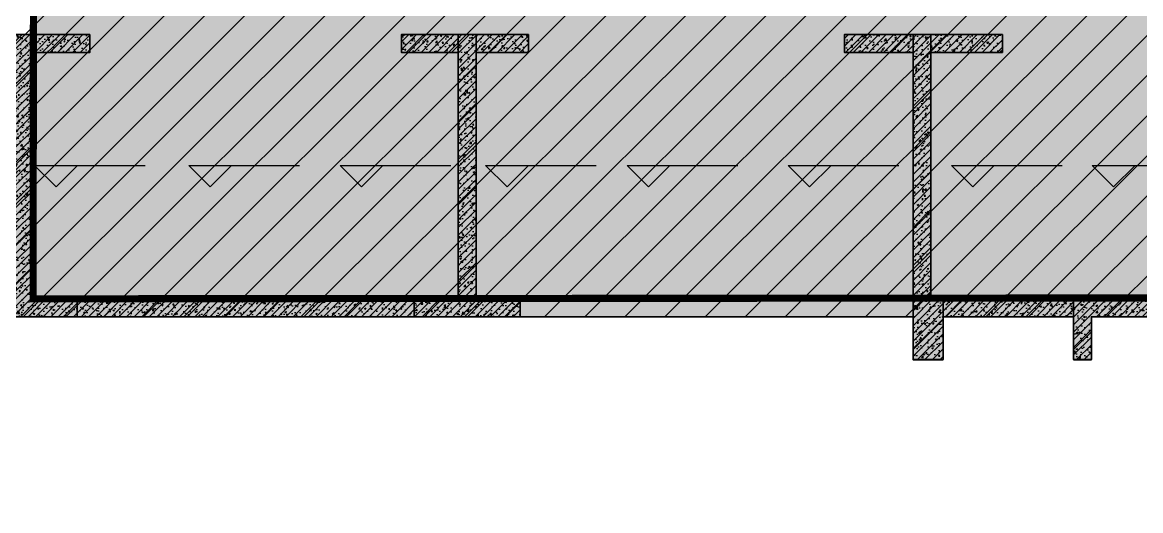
# Model space of a CAD drawing. Extents: x -1338203 to 1886333, y -530034 to 1031844.
# Drawn here: x 581662 to 597312, y 181383 to 188220 of the extents above; entities that cross this region are included whole.
import ezdxf

# ---------------------------------------------------------------- set-up
doc = ezdxf.new("R2010")
doc.units = 0
doc.header["$LTSCALE"] = 1000
doc.header["$MEASUREMENT"] = 0
for name, color, linetype in [('A-17-平面B1$0$0A-A-SYMB-ELEV', 150, 'Continuous'), ('S17柱墙B1_1$0$0S-CC-LINE', 52, 'Continuous'), ('S17柱墙B1_1$0$0S-CW-HATCH', 251, 'Continuous'), ('S17柱墙B1_1$0$0S-CW-HATCH-UP', 251, 'Continuous')]:
    doc.layers.add(name, color=color, linetype=linetype)
doc.layers.add('p-h-walkable', color=7, linetype='Continuous', lineweight=70, true_color=0xf0f0f0)
doc.layers.add('S17柱墙B1_1$0$0S-CW-LINE', color=7, linetype='Continuous', lineweight=50)
pattern_1 = [(45, (0, 0), (-53.03300858899106, 53.03300858899107), []), (49.99999999999999, (0, 0), (215.178054780226, -18.82564049477853), [22.5, -247.5]), (355, (0, 0), (-41.6254000839, 225.6576401100035), [18, -198]), (100.4514, (17.9315039999783, -1.568802000023425), (173.5528145142065, 206.8318626182861), [19.122057, -210.3426336]), (46.18420000000002, (0, 60), (320.1723145876933, -49.65570429870542), [33.74999999999982, -371.2499999999986]), (96.6356, (26.68102349992841, 55.86200790002476), (280.398811664611, 292.2353612701325), [28.6830864, -315.5139]), (351.1842, (0, 60), (280.3985835400882, 292.2355802775974), [27, -297]), (21, (30, 45), (179.0721156355385, -120.7856671996016), [22.5, -247.5]), (326.0000000000001, (30, 45), (72.99459957647451, 217.5450135140559), [18, -198]), (71.4514, (44.92266990011558, 34.93451819999609), (252.066788574447, 96.75914901298572), [19.122057, -210.3426336]), (37.50000000000001, (0, 0), (3.647956595187201, 99.86815614939344), [0, -195.6, 0, -201, 0, -198.75]), (7.499999999999999, (0, 0), (78.92086123264458, 118.3235135647081), [0, -114.6, 0, -191.1, 0, -75.75]), (327.5, (-66.89999999990687, 0), (160.1467308517227, -6.766461520313927), [0, -75, 0, -234, 0, -310.5]), (317.5, (-96.89999999990687, 0), (174.9558508027159, 30.03149469969532), [0, -97.5, 0, -155.4, 0, -220.5])]

# ---------------------------------------------------------------- blocks, each defined once
blk = doc.blocks.new('A-17-平面B1')
at = {"layer": 'A-17-平面B1$0$0A-A-SYMB-ELEV'}
for p, q in [((-2653.376851461362, -3472.855751666706), (-2953.376851461362, -3172.855751666706)), ((-2953.376851461362, -3172.855751666706), (-1404.23892042688, -3172.855751666706)), ((-2653.376851461362, -3472.855751666706), (-2353.376851461362, -3172.855751666706)), ((-496.7497507031076, -3472.855751666706), (-796.7497507031076, -3172.855751666706)), ((-796.7497507031076, -3172.855751666706), (752.3881803313745, -3172.855751666706)), ((-496.7497507031076, -3472.855751666706), (-196.7497507031076, -3172.855751666706)), ((1621.165128410328, -3472.855751666706), (1321.165128410328, -3172.855751666706)), ((1321.165128410328, -3172.855751666706), (2870.30305944481, -3172.855751666706)), ((1621.165128410328, -3472.855751666706), (1921.165128410328, -3172.855751666706)), ((3657.913386828732, -3472.855751666706), (3357.913386828732, -3172.855751666706)), ((3357.913386828732, -3172.855751666706), (4907.051317863214, -3172.855751666706)), ((3657.913386828732, -3472.855751666706), (3957.913386828732, -3172.855751666706)), ((5636.946392246056, -3472.855751666706), (5336.946392246056, -3172.855751666706)), ((5336.946392246056, -3172.855751666706), (6886.084323280538, -3172.855751666706)), ((5636.946392246056, -3472.855751666706), (5936.946392246056, -3172.855751666706)), ((7892.608680149075, -3472.855751666706), (7592.608680149075, -3172.855751666706)), ((7592.608680149075, -3172.855751666706), (9141.746611183557, -3172.855751666706)), ((7892.608680149075, -3472.855751666706), (8192.608680149075, -3172.855751666706)), ((10177.17532305373, -3472.855751666706), (9877.175323053729, -3172.855751666706)), ((9877.175323053729, -3172.855751666706), (11426.31325408821, -3172.855751666706)), ((10177.17532305373, -3472.855751666706), (10477.17532305373, -3172.855751666706)), ((12146.19979970902, -3472.855751666822), (11846.19979970902, -3172.855751666822)), ((11846.19979970902, -3172.855751666822), (13395.3377307435, -3172.855751666822)), ((12146.19979970902, -3472.855751666822), (12446.19979970902, -3172.855751666822))]:
    blk.add_line(p, q, dxfattribs=at)
blk = doc.blocks.new('S17柱墙B1_1')
at = {"layer": 'S17柱墙B1_1$0$0S-CW-HATCH'}
h = blk.add_hatch(color=256, dxfattribs=at)
h.dxf.hatch_style = 1
h.paths.add_polyline_path([(-3840, -5290), (-3100, -5290), (-2360, -5290), (-2360, -5040), (-2975, -5040), (-2974.999999773223, -1340.004548796103), (-3224.999999773223, -1340.004548796103), (-3225, -5040), (-3840, -5040)])
h = blk.add_hatch(color=256, dxfattribs=at)
h.dxf.hatch_style = 1
h.paths.add_polyline_path([(-2179.999999785796, -1339.977421382442), (-2974.999999773223, -1340.000000000116), (-2974.999999773223, -1590.000319961226), (-2179.999999785796, -1589.977741343435)])
h = blk.add_hatch(color=256, dxfattribs=at)
h.dxf.hatch_style = 1
h.paths.add_polyline_path([(2974.993029226549, -1339.995224690996), (2180.00000022212, -1339.995429026429), (2180.00000022212, -1589.995748987654), (2974.993029226549, -1589.995544651989)])
h = blk.add_hatch(color=256, dxfattribs=at)
h.dxf.hatch_style = 1
h.paths.add_polyline_path([(2975, -5040), (2360, -5040), (2360, -5290), (3100, -5290), (3840, -5290), (3840, -5040), (3225, -5040), (3225.000000226777, -1340.000598668819), (2975.000000226777, -1340.000598668819)])
h = blk.add_hatch(color=256, dxfattribs=at)
h.dxf.hatch_style = 1
h.paths.add_polyline_path([(3960.000000226777, -1339.972850408871), (3224.996263601352, -1339.995429026545), (3224.996263601352, -1589.995748987654), (3960.000000226777, -1589.973170369864)])
h = blk.add_hatch(color=256, dxfattribs=at)
h.dxf.hatch_style = 1
h.paths.add_polyline_path([(9340.000000226777, -1339.999840019504), (8380.000000226777, -1339.999840019504), (8380.000000226777, -1590.000159980496), (9340.000000226777, -1590.000159980496)])
h = blk.add_hatch(color=256, dxfattribs=at)
h.dxf.hatch_style = 1
h.paths.add_polyline_path([(9589.999999957625, -5034.938553949352), (9589.999999957625, -1340), (9339.999999957625, -1340), (9339.999999957625, -5034.938553949352)])
h = blk.add_hatch(color=256, dxfattribs=at)
h.dxf.hatch_style = 1
h.paths.add_polyline_path([(10590.00000022678, -1339.999840019504), (9589.999999990687, -1340), (9589.999999990687, -1590.000319961226), (10590.00000022678, -1590.000159980496)])
h = blk.add_hatch(color=256, dxfattribs=at)
h.dxf.hatch_style = 1
h.paths.add_polyline_path([(-2360, -5040), (2360, -5040), (2360, -5290.001429575961), (-2360, -5290.001429575961)])
h = blk.add_hatch(color=256, dxfattribs=at)
h.dxf.hatch_style = 1
h.paths.add_polyline_path([(3840, -5040), (9340, -5040), (9340, -5290.000000000349), (3840, -5290.000000000349)])
h = blk.add_hatch(color=256, dxfattribs=at)
h.dxf.hatch_style = 1
h.paths.add_polyline_path([(9760, -5040), (9340, -5040), (9340, -5890), (9760, -5890)])
h = blk.add_hatch(color=256, dxfattribs=at)
h.dxf.hatch_style = 1
h.paths.add_polyline_path([(9760, -5040), (11585, -5040), (11585, -5290.000000000349), (9760, -5290.000000000349)])
h = blk.add_hatch(color=256, dxfattribs=at)
h.dxf.hatch_style = 1
h.paths.add_polyline_path([(11585, -5890), (11835, -5890), (11835, -5290), (12500, -5290), (13165, -5290), (13165, -5890), (13415, -5890), (13415, -5040), (12500, -5040), (11585, -5040)])
at = {"layer": 'S17柱墙B1_1$0$0S-CW-HATCH-UP'}
h = blk.add_hatch(dxfattribs=at)
h.set_pattern_fill('钢筋混凝土', color=256, scale=30)
h.set_pattern_definition(pattern_1)
h.paths.add_polyline_path([(-3840, -5290), (-3100, -5290), (-2360, -5290), (-2360, -5040), (-2975, -5040), (-2974.999999773223, -1340.004548796103), (-3224.999999773223, -1340.004548796103), (-3225, -5040), (-3840, -5040)])
h = blk.add_hatch(dxfattribs=at)
h.set_pattern_fill('钢筋混凝土', color=256, scale=30)
h.set_pattern_definition(pattern_1)
h.paths.add_polyline_path([(-2179.999999785796, -1339.977421382442), (-2974.999999773223, -1340.000000000116), (-2974.999999773223, -1590.000319961226), (-2179.999999785796, -1589.977741343435)])
h = blk.add_hatch(dxfattribs=at)
h.set_pattern_fill('钢筋混凝土', color=256, scale=30)
h.set_pattern_definition(pattern_1)
h.paths.add_polyline_path([(2974.993029226549, -1339.995224690996), (2180.00000022212, -1339.995429026429), (2180.00000022212, -1589.995748987654), (2974.993029226549, -1589.995544651989)])
h = blk.add_hatch(dxfattribs=at)
h.set_pattern_fill('钢筋混凝土', color=256, scale=30)
h.set_pattern_definition(pattern_1)
h.paths.add_polyline_path([(2975, -5040), (2360, -5040), (2360, -5290), (3100, -5290), (3840, -5290), (3840, -5040), (3225, -5040), (3225.000000226777, -1340.000598668819), (2975.000000226777, -1340.000598668819)])
h = blk.add_hatch(dxfattribs=at)
h.set_pattern_fill('钢筋混凝土', color=256, scale=30)
h.set_pattern_definition(pattern_1)
h.paths.add_polyline_path([(3960.000000226777, -1339.972850408871), (3224.996263601352, -1339.995429026545), (3224.996263601352, -1589.995748987654), (3960.000000226777, -1589.973170369864)])
h = blk.add_hatch(dxfattribs=at)
h.set_pattern_fill('钢筋混凝土', color=256, scale=30)
h.set_pattern_definition(pattern_1)
h.paths.add_polyline_path([(9340.000000226777, -1339.999840019504), (8380.000000226777, -1339.999840019504), (8380.000000226777, -1590.000159980496), (9340.000000226777, -1590.000159980496)])
h = blk.add_hatch(dxfattribs=at)
h.set_pattern_fill('钢筋混凝土', color=256, scale=30)
h.set_pattern_definition(pattern_1)
h.paths.add_polyline_path([(9589.999999957625, -5034.938553949352), (9589.999999957625, -1340), (9339.999999957625, -1340), (9339.999999957625, -5034.938553949352)])
h = blk.add_hatch(dxfattribs=at)
h.set_pattern_fill('钢筋混凝土', color=256, scale=30)
h.set_pattern_definition(pattern_1)
h.paths.add_polyline_path([(10590.00000022678, -1339.999840019504), (9589.999999990687, -1340), (9589.999999990687, -1590.000319961226), (10590.00000022678, -1590.000159980496)])
h = blk.add_hatch(dxfattribs=at)
h.set_pattern_fill('钢筋混凝土', color=256, scale=30)
h.set_pattern_definition(pattern_1)
h.paths.add_polyline_path([(-2360, -5040), (2360, -5040), (2360, -5290.001429575961), (-2360, -5290.001429575961)])
h = blk.add_hatch(dxfattribs=at)
h.set_pattern_fill('钢筋混凝土', color=256, scale=30)
h.set_pattern_definition(pattern_1)
h.paths.add_polyline_path([(3840, -5040), (9340, -5040), (9340, -5290.000000000349), (3840, -5290.000000000349)])
h = blk.add_hatch(dxfattribs=at)
h.set_pattern_fill('钢筋混凝土', color=256, scale=30)
h.set_pattern_definition(pattern_1)
h.paths.add_polyline_path([(9760, -5040), (9340, -5040), (9340, -5890), (9760, -5890)])
h = blk.add_hatch(dxfattribs=at)
h.set_pattern_fill('钢筋混凝土', color=256, scale=30)
h.set_pattern_definition(pattern_1)
h.paths.add_polyline_path([(9760, -5040), (11585, -5040), (11585, -5290.000000000349), (9760, -5290.000000000349)])
h = blk.add_hatch(dxfattribs=at)
h.set_pattern_fill('钢筋混凝土', color=256, scale=30)
h.set_pattern_definition(pattern_1)
h.paths.add_polyline_path([(11585, -5890), (11835, -5890), (11835, -5290), (12500, -5290), (13165, -5290), (13165, -5890), (13415, -5890), (13415, -5040), (12500, -5040), (11585, -5040)])
at = {"layer": 'S17柱墙B1_1$0$0S-CC-LINE', "lineweight": 35}
blk.add_lwpolyline([(9760, -5040), (9340, -5040), (9340, -5890), (9760, -5890)], close=True, dxfattribs=at)
at = {"layer": 'S17柱墙B1_1$0$0S-CW-LINE', "lineweight": 35}
for points in [[(-3840, -5290), (-3100, -5290), (-2360, -5290), (-2360, -5040), (-2975, -5040), (-2974.999999773223, -1340.004548796103), (-3224.999999773223, -1340.004548796103), (-3225, -5040), (-3840, -5040)], [(-2179.999999785796, -1339.977421382442), (-2974.999999773223, -1340.000000000116), (-2974.999999773223, -1590.000319961226), (-2179.999999785796, -1589.977741343435)], [(2974.993029226549, -1339.995224690996), (2180.00000022212, -1339.995429026429), (2180.00000022212, -1589.995748987654), (2974.993029226549, -1589.995544651989)], [(2975, -5040), (2360, -5040), (2360, -5290), (3100, -5290), (3840, -5290), (3840, -5040), (3225, -5040), (3225.000000226777, -1340.000598668819), (2975.000000226777, -1340.000598668819)], [(3960.000000226777, -1339.972850408871), (3224.996263601352, -1339.995429026545), (3224.996263601352, -1589.995748987654), (3960.000000226777, -1589.973170369864)], [(9340.000000226777, -1339.999840019504), (8380.000000226777, -1339.999840019504), (8380.000000226777, -1590.000159980496), (9340.000000226777, -1590.000159980496)], [(9589.999999957625, -5034.938553949352), (9589.999999957625, -1340), (9339.999999957625, -1340), (9339.999999957625, -5034.938553949352)], [(10590.00000022678, -1339.999840019504), (9589.999999990687, -1340), (9589.999999990687, -1590.000319961226), (10590.00000022678, -1590.000159980496)], [(-2360, -5040), (2360, -5040), (2360, -5290.001429575961), (-2360, -5290.001429575961)], [(3840, -5040), (9340, -5040), (9340, -5290.000000000349), (3840, -5290.000000000349)], [(9760, -5040), (11585, -5040), (11585, -5290.000000000349), (9760, -5290.000000000349)], [(11585, -5890), (11835, -5890), (11835, -5290), (12500, -5290), (13165, -5290), (13165, -5890), (13415, -5890), (13415, -5040), (12500, -5040), (11585, -5040)]]:
    blk.add_lwpolyline(points, close=True, dxfattribs=at)

msp = doc.modelspace()

# ---------------------------------------------------------------- hatches: boundary and pattern name
at = {"ltscale": 0.002}
h = msp.add_hatch(dxfattribs=at)
h.set_pattern_fill('ANSI31', color=8, scale=250)
h.set_pattern_definition([(45, (321361.5278338774, 273451.6979541474), (-280.633003783411, 280.633003783411), [])])
h.paths.add_polyline_path([(569086.5968757418, 192875.558300744), (568486.5968757414, 192875.558300744), (568486.5968757414, 184095.558300744), (571371.5968757414, 184095.5583007435), (571371.5968757414, 183495.558300744), (571621.5968757414, 183495.558300744), (571621.5968757414, 184095.558300744), (572951.5968757414, 184095.558300744), (572951.5968757414, 183495.558300744), (573201.5968757414, 183495.558300744), (573201.5968757414, 184095.558300744), (575026.5968757414, 184095.558300744), (575026.5968757414, 183495.558300744), (575446.5968757414, 183495.558300744), (575446.5968757414, 184095.558300744), (594126.5968757414, 184095.5583007435), (594126.5968757414, 183495.558300744), (594546.5968757414, 183495.558300744), (594546.5968757414, 184095.5583007435), (596371.5968757414, 184095.5583007435), (596371.5968757414, 183495.558300744), (596621.5968757414, 183495.558300744), (596621.5968757414, 184095.558300744), (597951.5968757414, 184095.558300744), (597951.5968757414, 183495.558300744), (598201.5968757414, 183495.558300744), (598201.5968757414, 184095.558300744), (604071.5968757414, 184095.558300744), (604071.5968757414, 183495.558300744), (604321.5968757414, 183495.558300744), (604321.5968757414, 184095.558300744), (605651.5968757414, 184095.558300744), (605651.5968757414, 183495.558300744), (605901.5968757414, 183495.558300744), (605901.5968757414, 184095.558300744), (607726.5968757414, 184095.558300744), (607726.5968757414, 183495.558300744), (608146.5968757414, 183495.558300744), (608146.5968757414, 184095.558300744), (626826.5968757414, 184095.558300744), (626826.5968757414, 183495.558300744), (627246.5968757414, 183495.558300744), (627246.5968757414, 184095.558300744), (629071.5968757414, 184095.558300744), (629071.5968757414, 183495.558300744), (629321.5968757414, 183495.558300744), (629321.5968757414, 184095.558300744), (630651.5968757414, 184095.558300744), (630651.5968757414, 183495.558300744), (630901.5968757414, 183495.558300744), (630901.5968757414, 184095.558300744), (633786.5968757414, 184095.558300744), (633786.6482872565, 192875.6497921913), (631986.5968756822, 192875.558300744), (627076.5968757414, 192875.558300744), (627076.5968757414, 193875.558300744), (619046.5968757414, 193875.558300744), (619046.5968757418, 197445.558300744), (615926.5968757418, 197445.5583007447), (615926.5968757418, 193875.558300744), (607896.5968757414, 193875.558300744), (607896.5968757414, 192875.558300744), (607236.5968757805, 192875.5583012648), (604586.5968757619, 192875.558300744), (597686.5968757209, 192875.558300744), (597686.5968757209, 193745.5583007724), (595036.5968757023, 193745.5583007724), (595036.5968757023, 192875.5583007438), (594376.5968757414, 192875.558300744), (594376.5968757414, 193875.558300744), (586346.5968757414, 193875.558300744), (586346.5968757414, 197445.558300744), (583226.5968757414, 197445.558300744), (583226.5968757414, 193875.558300744), (575196.5968757414, 193875.558300744), (575196.5968757414, 192875.558300744), (570486.5968757414, 192875.558300744), (570486.5968757414, 193945.558300744), (569086.5968757418, 193945.558300744)])
at = {"layer": 'p-h-walkable', "ltscale": 0.002}
h = msp.add_hatch(color=256, dxfattribs=at)
h.dxf.hatch_style = 1
h.paths.add_polyline_path([(633826.5908178225, 244460.7376543055), (640276.5932923718, 244575.5873401568), (640576.5540180295, 234544.80947416), (645576.7108126595, 234544.6493361492), (645576.7108126595, 209278.8966956565), (732355.9416751381, 209029.0258948295), (732355.1125633384, 235229.8687088498), (738506.6819223701, 235229.8652034033), (738506.5666062294, 268838.9411503013), (732734.3323062784, 268838.9413720936), (732734.3323062486, 272898.8706458697), (711963.1336645945, 272898.8706457168), (711963.1336645945, 278984.6753079492), (717256.6569795511, 278984.6753079492), (717256.6570522129, 284048.9624172969), (733571.6165347041, 284135.5849949857), (733996.5989285051, 290449.0738081157), (739216.5989285051, 290449.0738081157), (739766.5989285051, 284299.0738081157), (754626.5989285051, 284299.0738081157), (755296.5989285051, 290449.0738081157), (760516.5989285051, 290449.0738081157), (760816.5989285051, 283049.0738081157), (760816.2648906796, 275879.169359134), (775122.5892256289, 275879.1693431339), (776006.5989407334, 274138.9186745681), (776006.5989407337, 259429.0739213719), (778716.5989288683, 259429.063764971), (778716.5989288683, 238849.0738090695), (783416.5989288702, 238849.0738090695), (783416.5989288685, 237229.0738090695), (782066.5989288702, 237229.0738090695), (782066.5989288702, 234429.0738090695), (779546.5989288702, 234429.0738090695), (779546.5989288702, 237129.0738090695), (773916.5989288702, 237129.0738090696), (773916.5989288702, 243229.0738090695), (764306.5990073751, 243225.5731579075), (764306.5990073751, 236639.0738090695), (760766.5989288702, 236639.0738090695), (760766.5989288702, 234429.0738090695), (758246.5989288702, 234429.0738090695), (758246.5989288702, 238649.0738090695), (762116.5989288702, 238649.0738090695), (762116.5989288702, 243225.5731579075), (748656.5990085038, 243225.5731579075), (748756.252588186, 207529.0744366532), (800106.600789729, 207528.9123510796), (800206.657022716, 201639.6838726582), (812908.2102705739, 202239.1146709666), (812576.5990139388, 180449.2745048305), (744205.9643943727, 180449.2745045281), (744205.9643944036, 173439.0125420691), (728556.707058662, 173439.0125420691), (728556.6052254769, 122289.0592672213), (746356.598910977, 122289.0592672508), (750916.598910972, 132325.5512731188), (842896.5996536515, 132325.5512731188), (843211.5996791564, 121345.5514220234), (839116.5997276991, 121345.5514219519), (839116.5997276991, 93449.07398564863), (864906.6052250131, 93449.07398564863), (864906.6052250131, 79693.9898205523), (875856.5989279593, 74929.07380731229), (875856.5989279452, 65749.07351111642), (834560.5608471896, 65749.07351112686), (839142.9262534721, 28436.27334799469), (869465.463924221, 32160.16828607622), (871163.4432802307, 18334.04165173351), (873704.3016265054, 18646.08313179656), (877328.858273854, 5540.165036899096), (761876.2378861913, -8638.510685495741), (761133.1992576577, 2082.295928631405), (764950.8888746436, 5291.511521571066), (763253.0762278957, 19116.28069333517), (799242.6912151261, 23536.14642257866), (793807.5716708864, 65749.0739199153), (750756.5996329631, 65749.07370531552), (751556.5996327433, 81645.58660624229), (636016.5959492928, 81645.58647086663), (636016.5959493337, 96345.59377776302), (629416.6022098563, 96345.59377778141), (629416.6021878656, 118203.1881933381), (622306.6052250131, 118203.1881933381), (622286.6021483443, 139083.1832152603), (644406.6021485114, 137003.1784262935), (644406.6021485114, 129968.1953596361), (656656.6052108863, 129968.1953596361), (656406.6052108444, 138083.1832197783), (712156.6062413811, 138083.1832197783), (711856.6052247859, 184449.0543066736), (581811.5967985517, 184349.0590953057), (581826.6080487785, 197199.0590953059), (585876.5967985517, 197449.0590953057), (585976.596798779, 209279.0492303696), (629226.5879949646, 209578.8807504751), (628926.7679812531, 236145.4266035641), (633826.5908178225, 236145.5890053951)])

# ---------------------------------------------------------------- linework, layer by layer
at = {"color": 3, "flags": 128}
msp.add_lwpolyline([(575446.5968757414, 184095.558300744), (594126.5968757414, 184095.5583007435), (594126.5968757414, 183495.558300744), (594546.5968757414, 183495.558300744), (594546.5968757414, 184095.5583007435), (596371.5968757414, 184095.5583007435), (596371.5968757414, 183495.558300744), (596621.5968757414, 183495.558300744), (596621.5968757414, 184095.558300744), (597951.5968757414, 184095.558300744)], dxfattribs=at)
at = {"layer": 'p-h-walkable', "ltscale": 0.002, "const_width": 100}
msp.add_lwpolyline([(711856.6052247859, 184449.0543066736), (581811.5967985517, 184349.0590953057), (581826.6080487785, 197199.0590953059), (585876.5967985517, 197449.0590953057), (585976.596798779, 209279.0492303696), (629226.5879949646, 209578.8807504751), (628926.7679812531, 236145.4266035641), (633826.5908178225, 236145.5890053951), (633826.5908178225, 244460.7376543055), (640276.5932923718, 244575.5873401568), (640576.5540180295, 234544.80947416), (645576.7108126595, 234544.6493361492), (645576.7108126595, 209278.8966956565), (732355.9416751381, 209029.0258948295)], dxfattribs=at)

# ---------------------------------------------------------------- block references
at = {"ltscale": 0.002}
msp.add_blockref('A-17-平面B1', (584786.5968757414, 189389.0587992701), dxfattribs=at)
msp.add_blockref('S17柱墙B1_1', (584786.5967985517, 189389.0590953057))

doc.saveas('drawing.dxf')
